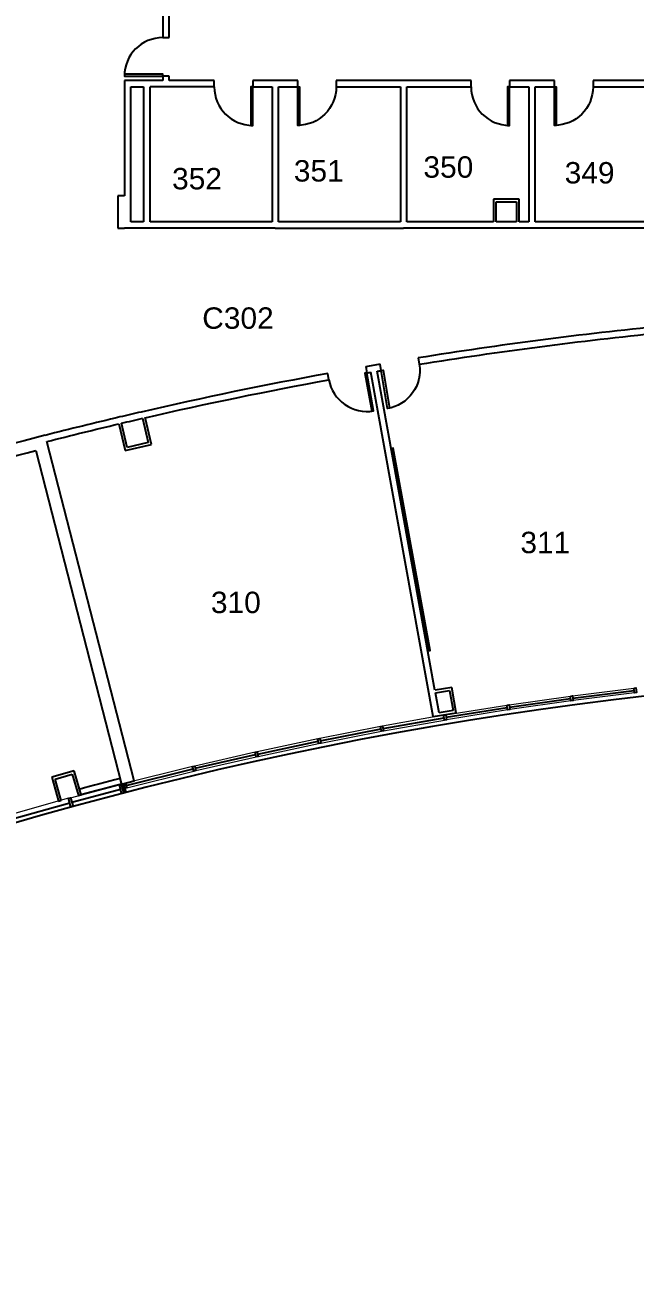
# Model space of a CAD drawing. Header units: inches. Extents: x 0 to 4788, y -1578 to 1209.
# Drawn here: x 2169 to 2739, y -968 to 190 of the extents above; entities that cross this region are included whole.
import ezdxf

# ---------------------------------------------------------------- set-up
doc = ezdxf.new("R2010")
doc.units = ezdxf.units.IN
doc.header["$LTSCALE"] = 48
doc.header["$MEASUREMENT"] = 0
doc.layers.add('A-Anno-Note', color=231, linetype='Continuous', lineweight=25)
doc.layers.add('A-FLOR-CASE', color=3, linetype='Continuous', lineweight=25)
for name, color, linetype in [('A-DOOR', 4, 'Continuous'), ('A-GLAZ', 3, 'Continuous'), ('A-WALL', 5, 'Continuous'), ('A-WALL-JAMB', 6, 'Continuous')]:
    doc.layers.add(name, color=color, linetype=linetype)

# ---------------------------------------------------------------- blocks, each defined once
blk = doc.blocks.new('*U526')
at = {"linetype": 'ByBlock', "lineweight": -2}
for p, q in [((1117, 163.7), (1118.7, 157.9)), ((1084.2, 147.7), (1082.5, 153.5)), ((1036.3, 134.2), (1034.7, 140)), ((1069.3, 149.7), (1070.9, 143.9)), ((537.9, 37.3), (538.7, 31.4)), ((503, 26.6), (502.2, 32.5)), ((309.4, 6.3), (308.9, 12.3)), ((344.8, 15.3), (345.3, 9.3)), ((359.4, 10.6), (358.9, 16.6)), ((394.7, 20.1), (395.3, 14.1)), ((-3, -6), (0, -6))]:
    blk.add_line(p, q, dxfattribs=at)
at = {"lineweight": -2}
for p, q in [((1117, 163.7), (1118.7, 157.9)), ((1084.2, 147.7), (1082.5, 153.5)), ((1036.3, 134.2), (1034.7, 140)), ((1069.3, 149.7), (1070.9, 143.9)), ((537.9, 37.3), (538.7, 31.4)), ((503, 26.6), (502.2, 32.5)), ((309.4, 6.3), (308.9, 12.3)), ((344.8, 15.3), (345.3, 9.3)), ((359.4, 10.6), (358.9, 16.6)), ((394.7, 20.1), (395.3, 14.1)), ((-3, -6), (0, -6))]:
    blk.add_line(p, q, dxfattribs=at)
at = {"linetype": 'ByBlock', "lineweight": -2}
for start, end in [(289.5855, 290.6411), (286.6696, 289.2846), (289.2846, 289.5855), (285.9381, 286.0395), (286.0395, 286.1407), (282.0175, 285.4092), (277.9396, 282.0175), (275.817, 277.3033), (277.3033, 277.4107), (270, 274.5506), (275.0795, 275.1844), (275.1844, 275.2881)]:
    blk.add_arc((0, 3894), 3900, start, end, dxfattribs=at)
at = {"lineweight": -2}
for start, end in [(289.5855, 290.6411), (286.6696, 289.2846), (289.2846, 289.5855), (285.9381, 286.0395), (286.0395, 286.1407), (282.0175, 285.4092), (277.9396, 282.0175), (275.817, 277.3033), (277.3033, 277.4107), (270, 274.5506), (275.0795, 275.1844), (275.1844, 275.2881)]:
    blk.add_arc((0, 3894), 3900, start, end, dxfattribs=at)
at = {"linetype": 'ByBlock', "lineweight": -2, "extrusion": (0, 0, -1)}
for start, end in [(249.3611, 250.3778), (250.4145, 250.7154), (250.7522, 253.33), (254.0046, 254.0615), (253.8597, 253.9163), (254.5912, 257.9383), (258.0266, 262.06), (262.7408, 264.1826), (262.5897, 262.6525), (265.4498, 269.9559), (264.8597, 264.9201), (264.7123, 264.7714)]:
    blk.add_arc((0, 3894), 3894, start, end, dxfattribs=at)
at = {"lineweight": -2, "extrusion": (0, 0, -1)}
for start, end in [(249.3611, 250.3778), (250.4145, 250.7154), (250.7522, 253.33), (254.0046, 254.0615), (253.8597, 253.9163), (254.5912, 257.9383), (258.0266, 262.06), (262.7408, 264.1826), (262.5897, 262.6525), (265.4498, 269.9559), (264.8597, 264.9201), (264.7123, 264.7714)]:
    blk.add_arc((0, 3894), 3894, start, end, dxfattribs=at)
blk = doc.blocks.new('*U443')
at = {"linetype": 'ByBlock', "lineweight": -2}
for p, q in [((-1.2, 3), (325.8, 3)), ((1.2, -3), (20.2, -3)), ((22.7, -3), (325.7, -3))]:
    blk.add_line(p, q, dxfattribs=at)
at = {"lineweight": -2}
for p, q in [((-1.2, 3), (325.8, 3)), ((1.2, -3), (20.2, -3)), ((22.7, -3), (325.7, -3))]:
    blk.add_line(p, q, dxfattribs=at)
blk = doc.blocks.new('*U56')
at = {"linetype": 'ByBlock', "lineweight": -2}
for p, q in [((138, 0), (30, 0)), ((6, -6), (132, -6))]:
    blk.add_line(p, q, dxfattribs=at)
at = {"lineweight": -2}
for p, q in [((138, 0), (30, 0)), ((6, -6), (132, -6))]:
    blk.add_line(p, q, dxfattribs=at)
blk = doc.blocks.new('*U57')
at = {"linetype": 'ByBlock', "lineweight": -2}
for p, q in [((132, 0), (6, 0)), ((6, -6), (132, -6))]:
    blk.add_line(p, q, dxfattribs=at)
at = {"lineweight": -2}
for p, q in [((132, 0), (6, 0)), ((6, -6), (132, -6))]:
    blk.add_line(p, q, dxfattribs=at)
blk = doc.blocks.new('*U60')
at = {"linetype": 'ByBlock', "lineweight": -2}
for p, q in [((20.2, 0), (1.3, 0)), ((-1.2, -2.5), (22.7, -2.5))]:
    blk.add_line(p, q, dxfattribs=at)
at = {"lineweight": -2}
for p, q in [((20.2, 0), (1.3, 0)), ((-1.2, -2.5), (22.7, -2.5))]:
    blk.add_line(p, q, dxfattribs=at)
blk = doc.blocks.new('*U61')
at = {"linetype": 'ByBlock', "lineweight": -2}
for p, q in [((18.5, 1.2), (-2.5, 1.2)), ((0, -1.2), (18.5, -1.2))]:
    blk.add_line(p, q, dxfattribs=at)
at = {"lineweight": -2}
for p, q in [((18.5, 1.2), (-2.5, 1.2)), ((0, -1.2), (18.5, -1.2))]:
    blk.add_line(p, q, dxfattribs=at)
blk = doc.blocks.new('*U96')
at = {"linetype": 'ByBlock', "lineweight": -2}
for p, q in [((0, 0), (0, -2.5)), ((21, 0), (0, 0)), ((0, -2.5), (23.5, -2.5))]:
    blk.add_line(p, q, dxfattribs=at)
at = {"lineweight": -2}
for p, q in [((0, 0), (0, -2.5)), ((21, 0), (0, 0)), ((0, -2.5), (23.5, -2.5))]:
    blk.add_line(p, q, dxfattribs=at)
blk = doc.blocks.new('*U97')
at = {"linetype": 'ByBlock', "lineweight": -2}
for p, q in [((19.2, 1.2), (-2.5, 1.2)), ((0, -1.3), (16.7, -1.3))]:
    blk.add_line(p, q, dxfattribs=at)
at = {"lineweight": -2}
for p, q in [((19.2, 1.2), (-2.5, 1.2)), ((0, -1.3), (16.7, -1.3))]:
    blk.add_line(p, q, dxfattribs=at)
blk = doc.blocks.new('*U98')
at = {"linetype": 'ByBlock', "lineweight": -2}
for p, q in [((22, 0), (1.2, 0)), ((22, -2.5), (22, 0)), ((-1.3, -2.5), (22, -2.5))]:
    blk.add_line(p, q, dxfattribs=at)
at = {"lineweight": -2}
for p, q in [((22, 0), (1.2, 0)), ((22, -2.5), (22, 0)), ((-1.3, -2.5), (22, -2.5))]:
    blk.add_line(p, q, dxfattribs=at)
blk = doc.blocks.new('*U99')
at = {"linetype": 'ByBlock', "lineweight": -2}
for p, q in [((-1.3, -2.5), (22.7, -2.5)), ((20.3, 0), (1.3, 0))]:
    blk.add_line(p, q, dxfattribs=at)
at = {"lineweight": -2}
for p, q in [((-1.3, -2.5), (22.7, -2.5)), ((20.3, 0), (1.3, 0))]:
    blk.add_line(p, q, dxfattribs=at)
blk = doc.blocks.new('*U100')
at = {"linetype": 'ByBlock', "lineweight": -2}
for p, q in [((18.8, 1.2), (3, 1.2)), ((3, -1.3), (16.3, -1.3))]:
    blk.add_line(p, q, dxfattribs=at)
at = {"lineweight": -2}
for p, q in [((18.8, 1.2), (3, 1.2)), ((3, -1.3), (16.3, -1.3))]:
    blk.add_line(p, q, dxfattribs=at)
blk = doc.blocks.new('*U110')
at = {"linetype": 'ByBlock', "lineweight": -2}
for p, q in [((-6, 0), (249, 0)), ((249, 0), (369, 0)), ((489, 0), (630, 0)), ((0, -6), (126, -6)), ((132, -6), (246, -6)), ((252, -6), (261, -6)), ((263.5, -6), (282.5, -6)), ((285, -6), (366, -6)), ((489, 0), (369, 0)), ((372, -6), (486, -6)), ((492, -6), (606, -6)), ((612, -6), (624, -6))]:
    blk.add_line(p, q, dxfattribs=at)
at = {"lineweight": -2}
for p, q in [((-6, 0), (249, 0)), ((249, 0), (369, 0)), ((489, 0), (630, 0)), ((0, -6), (126, -6)), ((132, -6), (246, -6)), ((252, -6), (261, -6)), ((263.5, -6), (282.5, -6)), ((285, -6), (366, -6)), ((489, 0), (369, 0)), ((372, -6), (486, -6)), ((492, -6), (606, -6)), ((612, -6), (624, -6))]:
    blk.add_line(p, q, dxfattribs=at)
blk = doc.blocks.new('*U163')
at = {"linetype": 'ByBlock', "lineweight": -2}
for p, q in [((6, 0), (0, 0)), ((6, -30), (6, 0)), ((0, -30), (6, -30))]:
    blk.add_line(p, q, dxfattribs=at)
at = {"lineweight": -2}
for p, q in [((6, 0), (0, 0)), ((6, -30), (6, 0)), ((0, -30), (6, -30))]:
    blk.add_line(p, q, dxfattribs=at)
blk = doc.blocks.new('*U178')
at = {"linetype": 'ByBlock', "lineweight": -2}
for p, q in [((24.5, 0), (1.3, 0)), ((-1.2, -2.5), (24.5, -2.5))]:
    blk.add_line(p, q, dxfattribs=at)
at = {"lineweight": -2}
for p, q in [((24.5, 0), (1.3, 0)), ((-1.2, -2.5), (24.5, -2.5))]:
    blk.add_line(p, q, dxfattribs=at)
blk = doc.blocks.new('*U179')
at = {"linetype": 'ByBlock', "lineweight": -2}
for p, q in [((20.3, 1.3), (0, 1.3)), ((-2.5, -1.2), (22.8, -1.2))]:
    blk.add_line(p, q, dxfattribs=at)
at = {"lineweight": -2}
for p, q in [((20.3, 1.3), (0, 1.3)), ((-2.5, -1.2), (22.8, -1.2))]:
    blk.add_line(p, q, dxfattribs=at)
blk = doc.blocks.new('*U180')
at = {"linetype": 'ByBlock', "lineweight": -2}
for p, q in [((23.2, 0), (0, 0)), ((0, -2.5), (25.7, -2.5))]:
    blk.add_line(p, q, dxfattribs=at)
at = {"lineweight": -2}
for p, q in [((23.2, 0), (0, 0)), ((0, -2.5), (25.7, -2.5))]:
    blk.add_line(p, q, dxfattribs=at)
blk = doc.blocks.new('*U183')
at = {"linetype": 'ByBlock', "lineweight": -2}
for p, q in [((499.9, 32.2), (498.4, 43.6)), ((142.5, 2.6), (142, 14.1)), ((213.9, 17.4), (214.4, 5.9)), ((-20.4, 0), (0, 0)), ((0, 11.5), (-8.4, 11.5))]:
    blk.add_line(p, q, dxfattribs=at)
at = {"lineweight": -2}
for p, q in [((499.9, 32.2), (498.4, 43.6)), ((142.5, 2.6), (142, 14.1)), ((213.9, 17.4), (214.4, 5.9)), ((-20.4, 0), (0, 0)), ((0, 11.5), (-8.4, 11.5))]:
    blk.add_line(p, q, dxfattribs=at)
at = {"linetype": 'ByBlock', "lineweight": -2, "extrusion": (0, 0, -1)}
for start, end in [(262.6243, 266.8418), (267.9044, 270)]:
    blk.add_arc((0, 3894), 3882.5, start, end, dxfattribs=at)
at = {"lineweight": -2, "extrusion": (0, 0, -1)}
for start, end in [(262.6243, 266.8418), (267.9044, 270)]:
    blk.add_arc((0, 3894), 3882.5, start, end, dxfattribs=at)
at = {"linetype": 'ByBlock', "lineweight": -2}
for start, end in [(273.1566, 277.3757), (270, 272.0972)]:
    blk.add_arc((0, 3894), 3894, start, end, dxfattribs=at)
at = {"lineweight": -2}
for start, end in [(273.1566, 277.3757), (270, 272.0972)]:
    blk.add_arc((0, 3894), 3894, start, end, dxfattribs=at)
blk = doc.blocks.new('*U185')
at = {"linetype": 'ByBlock', "lineweight": -2}
for p, q in [((0, 6.1), (0, -6.1)), ((322, 6.1), (0, 6.1)), ((0, -6.1), (327.5, -6.1))]:
    blk.add_line(p, q, dxfattribs=at)
at = {"lineweight": -2}
for p, q in [((0, 6.1), (0, -6.1)), ((322, 6.1), (0, 6.1)), ((0, -6.1), (327.5, -6.1))]:
    blk.add_line(p, q, dxfattribs=at)
blk = doc.blocks.new('*U198')
at = {"linetype": 'ByBlock', "lineweight": -2}
for p, q in [((0, 5), (0, 0)), ((39.4, 0.2), (39.3, 5.2))]:
    blk.add_line(p, q, dxfattribs=at)
at = {"lineweight": -2}
for p, q in [((0, 5), (0, 0)), ((39.4, 0.2), (39.3, 5.2))]:
    blk.add_line(p, q, dxfattribs=at)
at = {"linetype": 'ByBlock', "lineweight": -2, "extrusion": (0, 0, -1)}
blk.add_arc((0, 3572), 3567, 269.3682, 270, dxfattribs=at)
at = {"lineweight": -2, "extrusion": (0, 0, -1)}
blk.add_arc((0, 3572), 3567, 269.3682, 270, dxfattribs=at)
at = {"linetype": 'ByBlock', "lineweight": -2}
blk.add_arc((0, 3572), 3572, 270, 270.6318, dxfattribs=at)
at = {"lineweight": -2}
blk.add_arc((0, 3572), 3572, 270, 270.6318, dxfattribs=at)
blk = doc.blocks.new('*U211')
at = {"linetype": 'ByBlock', "lineweight": -2}
for p, q in [((16.2, 1.2), (3, 1.2)), ((-3, -1.3), (18.7, -1.3))]:
    blk.add_line(p, q, dxfattribs=at)
at = {"lineweight": -2}
for p, q in [((16.2, 1.2), (3, 1.2)), ((-3, -1.3), (18.7, -1.3))]:
    blk.add_line(p, q, dxfattribs=at)
blk = doc.blocks.new('*U253')
at = {"linetype": 'ByBlock', "lineweight": -2}
for p, q in [((27, 1.2), (6, 1.2)), ((6, -1.3), (24.5, -1.3))]:
    blk.add_line(p, q, dxfattribs=at)
at = {"lineweight": -2}
for p, q in [((27, 1.2), (6, 1.2)), ((6, -1.3), (24.5, -1.3))]:
    blk.add_line(p, q, dxfattribs=at)
blk = doc.blocks.new('*U254')
at = {"linetype": 'ByBlock', "lineweight": -2}
for p, q in [((60, 0), (0, 0)), ((60, -6), (60, 0)), ((96, 0), (96, -6)), ((114, 0), (96, 0)), ((138, 0), (120, 0)), ((174, 0), (174, -6)), ((234, 0), (174, 0)), ((354, 0), (336, 0)), ((0, -6), (60, -6)), ((96, -6), (138, -6)), ((138, -6), (138, 0)), ((174, -6), (300, -6)), ((300, 0), (240, 0)), ((300, -6), (300, 0)), ((336, 0), (336, -6)), ((336, -6), (378, -6)), ((378, 0), (360, 0)), ((378, -6), (378, 0)), ((414, 0), (414, -6)), ((414, 0), (474, 0)), ((414, -6), (456, -6)), ((462, -6), (498, -6)), ((492, 0), (480, 0))]:
    blk.add_line(p, q, dxfattribs=at)
at = {"lineweight": -2}
for p, q in [((60, 0), (0, 0)), ((60, -6), (60, 0)), ((96, 0), (96, -6)), ((114, 0), (96, 0)), ((138, 0), (120, 0)), ((174, 0), (174, -6)), ((234, 0), (174, 0)), ((354, 0), (336, 0)), ((0, -6), (60, -6)), ((96, -6), (138, -6)), ((138, -6), (138, 0)), ((174, -6), (300, -6)), ((300, 0), (240, 0)), ((300, -6), (300, 0)), ((336, 0), (336, -6)), ((336, -6), (378, -6)), ((378, 0), (360, 0)), ((378, -6), (378, 0)), ((414, 0), (414, -6)), ((414, 0), (474, 0)), ((414, -6), (456, -6)), ((462, -6), (498, -6)), ((492, 0), (480, 0))]:
    blk.add_line(p, q, dxfattribs=at)
blk = doc.blocks.new('*U255')
at = {"linetype": 'ByBlock', "lineweight": -2}
for p, q in [((132, 3), (6, 3)), ((6, -3), (132, -3))]:
    blk.add_line(p, q, dxfattribs=at)
at = {"lineweight": -2}
for p, q in [((132, 3), (6, 3)), ((6, -3), (132, -3))]:
    blk.add_line(p, q, dxfattribs=at)
blk = doc.blocks.new('*U256')
at = {"linetype": 'ByBlock', "lineweight": -2}
for p, q in [((132, 3), (6, 3)), ((6, -3), (132, -3))]:
    blk.add_line(p, q, dxfattribs=at)
at = {"lineweight": -2}
for p, q in [((132, 3), (6, 3)), ((6, -3), (132, -3))]:
    blk.add_line(p, q, dxfattribs=at)
blk = doc.blocks.new('*U257')
at = {"linetype": 'ByBlock', "lineweight": -2}
for p, q in [((132, 3), (6, 3)), ((6, -3), (132, -3))]:
    blk.add_line(p, q, dxfattribs=at)
at = {"lineweight": -2}
for p, q in [((132, 3), (6, 3)), ((6, -3), (132, -3))]:
    blk.add_line(p, q, dxfattribs=at)
blk = doc.blocks.new('*U274')
at = {"linetype": 'ByBlock', "lineweight": -2}
for p, q in [((10, 0), (6, 0)), ((6, -6), (10, -6)), ((10, -6), (10, 0)), ((46, 0), (46, -6)), ((66, 0), (46, 0)), ((46, -6), (66, -6))]:
    blk.add_line(p, q, dxfattribs=at)
at = {"lineweight": -2}
for p, q in [((10, 0), (6, 0)), ((6, -6), (10, -6)), ((10, -6), (10, 0)), ((46, 0), (46, -6)), ((66, 0), (46, 0)), ((46, -6), (66, -6))]:
    blk.add_line(p, q, dxfattribs=at)

msp = doc.modelspace()

# ---------------------------------------------------------------- linework, layer by layer
at = {"layer": 'A-DOOR', "linetype": 'ByBlock', "lineweight": -2}
for points in [[(2298, 142), (2298, 143.7), (2262, 143.7), (2262, 142)], [(2382, 132), (2380.2, 132), (2380.2, 96), (2382, 96)], [(2424, 132), (2425.7, 132), (2425.7, 96), (2424, 96)], [(2622, 132), (2620.2, 132), (2620.2, 96), (2622, 96)], [(2664, 132), (2665.7, 132), (2665.7, 96), (2664, 96)], [(2488.6, -135.4), (2486.8, -135.7), (2493.2, -171.1), (2494.9, -170.8)], [(2502.1, -133.1), (2503.8, -132.8), (2509.7, -168.3), (2507.9, -168.6)]]:
    msp.add_lwpolyline(points, close=True, dxfattribs=at)
for centre, start, end in [((2298, 142), 90, 180), ((2382, 132), 180, 270), ((2622, 132), 180, 270), ((2488.6, -135.4), 190.1127, 280.1127)]:
    msp.add_arc(centre, 36, start, end, dxfattribs=at)
at = {"layer": 'A-DOOR', "linetype": 'ByBlock', "lineweight": -2, "extrusion": (0, 0, -1)}
for centre, start, end in [((-2424, 132), 180, 270), ((-2664, 132), 180, 270), ((-2502.1, -133.1), 170.6188, 260.6188)]:
    msp.add_arc(centre, 36, start, end, dxfattribs=at)
at = {"layer": 'A-FLOR-CASE'}
msp.add_lwpolyline([(2511.3, -206), (2545.7, -394.9), (2547.7, -394.6), (2513.3, -205.7)], close=True, dxfattribs=at)
at = {"layer": 'A-GLAZ', "linetype": 'ByBlock', "lineweight": 18}
for points in [[(2621.5, -445.6), (2678.8, -437.4)], [(2680.8, -437.1), (2738.2, -429.9)], [(2738.7, -434.4), (2681.4, -441.6)], [(2562.4, -455), (2619.5, -445.9)], [(2620.2, -450.3), (2563.1, -459.4)], [(2679.4, -441.8), (2622.2, -449.9)], [(2560.4, -455.3), (2503.4, -465.4)], [(2504.3, -469.9), (2561.2, -459.8)], [(2501.5, -465.8), (2444.7, -476.9)], [(2445.6, -481.3), (2502.3, -470.2)], [(2442.7, -477.3), (2386.1, -489.3)], [(2387.1, -493.7), (2443.6, -481.7)], [(2384.2, -489.7), (2327.8, -502.7)], [(2328.8, -507), (2385.1, -494.1)], [(2325.8, -503.1), (2259.3, -519.7)], [(2264.3, -523), (2326.9, -507.5)], [(2211.8, -532.4), (2257.4, -520.2)], [(2259.5, -528.4), (2214.1, -540.6)], [(2209.9, -532.9), (2154.2, -548.7)], [(2212.1, -541.1), (2156.6, -556.8)]]:
    msp.add_lwpolyline(points, dxfattribs=at)
at = {"layer": 'A-GLAZ', "linetype": 'ByBlock', "lineweight": -2}
for points in [[(2621.8, -447.8), (2679.1, -439.6)], [(2681.1, -439.3), (2738.4, -432.1)], [(2562.8, -457.2), (2619.9, -448.1)], [(2503.9, -467.7), (2560.8, -457.6)], [(2445.1, -479.1), (2501.9, -468)], [(2386.6, -491.5), (2443.2, -479.5)], [(2328.3, -504.8), (2384.7, -491.9)], [(2263.8, -520.9), (2326.4, -505.3)], [(2212.9, -536.5), (2258.5, -524.3)], [(2155.4, -552.7), (2211, -537)]]:
    msp.add_lwpolyline(points, dxfattribs=at)
at = {"layer": 'A-GLAZ'}
msp.add_arc((3154.6, -3972), 3558, 87.0644, 122.412, dxfattribs=at)
at = {"layer": 'A-WALL-JAMB', "linetype": 'ByBlock', "lineweight": -2}
for points in [[(2678.8, -437.4), (2680.8, -437.1), (2681.4, -441.6), (2679.4, -441.8)], [(2738.2, -429.9), (2740.1, -429.7), (2740.7, -434.1), (2738.7, -434.4)], [(2619.5, -445.9), (2621.5, -445.6), (2622.2, -450), (2620.2, -450.3)], [(2560.4, -455.3), (2562.4, -455), (2563.1, -459.4), (2561.2, -459.8)], [(2501.5, -465.8), (2503.4, -465.4), (2504.3, -469.9), (2502.3, -470.2)], [(2442.7, -477.3), (2444.7, -476.9), (2445.6, -481.3), (2443.6, -481.7)], [(2384.2, -489.7), (2386.1, -489.3), (2387.1, -493.7), (2385.1, -494.1)], [(2325.8, -503.1), (2327.8, -502.7), (2328.8, -507), (2326.9, -507.5)], [(2257.4, -520.2), (2259.3, -519.7), (2261.5, -527.9), (2259.5, -528.4)], [(2259.3, -519.7), (2261.3, -519.2), (2263.4, -527.4), (2261.5, -527.9)], [(2261.3, -519.2), (2263.2, -518.7), (2264.3, -523), (2262.4, -523.5)], [(2209.9, -532.9), (2211.8, -532.4), (2214.1, -540.6), (2212.1, -541.1)]]:
    msp.add_lwpolyline(points, close=True, dxfattribs=at)

# ---------------------------------------------------------------- block references
at = {"layer": 'A-WALL'}
for name, p, rotation in [('*U274', (2298, 132), 90), ('*U56', (2262, 0), 90), ('*U254', (2760, 132), 180), ('*U57', (2280, 0), 90), ('*U255', (2403, 0), 90), ('*U256', (2523, 0), 90), ('*U257', (2643, 0), 90), ('*U526', (3581.4, -101.5), 173.7075144279961), ('*U163', (2262, 0), 179.9999999999998), ('*U60', (2629.7, 24.5), 179.9999999994874), ('*U253', (2608.2, 0), 90), ('*U61', (2629.7, 24.5), 270), ('*U110', (2892, 0), 180.0000000000006), ('*U443', (2553.4, -454.8), 100.280403445705), ('*U180', (2259.2, -182.3), 283.1989403986556), ('*U178', (2284.6, -201.5), 102.9382459173665), ('*U183', (2168.3, -198.8), 194.6370966043205), ('*U185', (2265.2, -518.2), 104.3910223791867), ('*U179', (2264.8, -206.2), 13.19894039866547), ('*U100', (2549.6, -433.6), 9.57548959317876), ('*U99', (2569.4, -452.1), 99.95599590281165), ('*U211', (2553.4, -454.8), 9.57548959317876), ('*U97', (2196.9, -513.7), 16.16394040304449), ('*U96', (2219.1, -530.4), 106.1639404033657), ('*U98', (2196.9, -513.7), 286.1639404035823), ('*U198', (2258, -514.4), 194.536663347328)]:
    msp.add_blockref(name, p, dxfattribs=dict(at, rotation=rotation))

# ---------------------------------------------------------------- texts
at = {"layer": 'A-Anno-Note', "char_height": 20, "attachment_point": 1}
for s, insert in [('{\\fArial|b0|i0|c0|p34;351}', (2420.4, 63.5)), ('{\\fArial|b0|i0|c0|p34;350}', (2541.5, 67.1)), ('{\\fArial|b0|i0|c0|p34;349}', (2673.5, 61.7)), ('{\\fArial|b0|i0|c0|p34;352}', (2306.6, 56.2)), ('{\\fArial|b0|i0|c0|p34;C302}', (2334.8, -74.1)), ('{\\fArial|b0|i0|c0|p34;311}', (2632.1, -283.8)), ('{\\fArial|b0|i0|c0|p34;310}', (2342.9, -339.8))]:
    msp.add_mtext(s, dxfattribs=dict(at, insert=insert))

doc.saveas('drawing.dxf')
